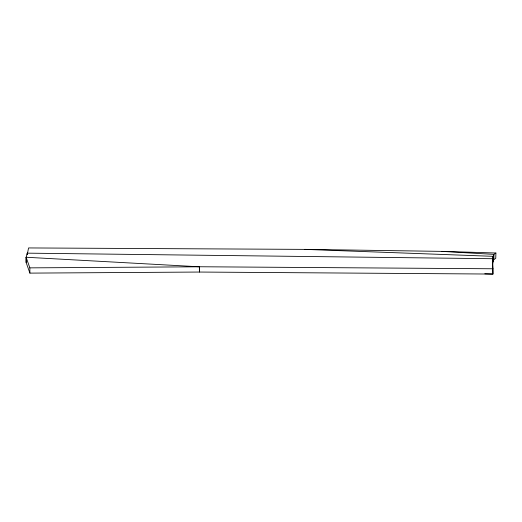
<?xml version="1.0" encoding="UTF-8"?>
<svg xmlns="http://www.w3.org/2000/svg" width="522" height="522" viewBox="0 0 522 522"><rect width="100%" height="100%" fill="white"/><g stroke="black" fill="none" stroke-linecap="round" stroke-linejoin="round"><path stroke-width="0.78" d="M493.192 256.328L492.592 258.716L27.248 253.15L27.235 254.671L28.56 247.937L304.815 249.379L493.192 256.328L493.159 261.613L492.559 264.008L492.944 274.063L199.411 272.047L29.898 273.117L26.139 262.501L26.1 257.248L199.365 266.794L199.411 272.047L199.443 266.755L492.983 268.771L492.944 274.063L484.801 273.789M492.592 258.723L492.983 268.771M26.139 262.501L26.178 257.209L27.242 253.163M493.773 254.364L493.708 259.662L493.159 261.613L493.225 256.309L493.773 254.364L441.906 251.382L304.848 249.359M495.9 253L495.756 258.325L493.708 259.662L493.851 254.338L495.9 253L441.984 251.363M26.1 257.248L29.858 267.864L199.365 266.794M29.858 267.864L29.898 273.117"/></g></svg>
